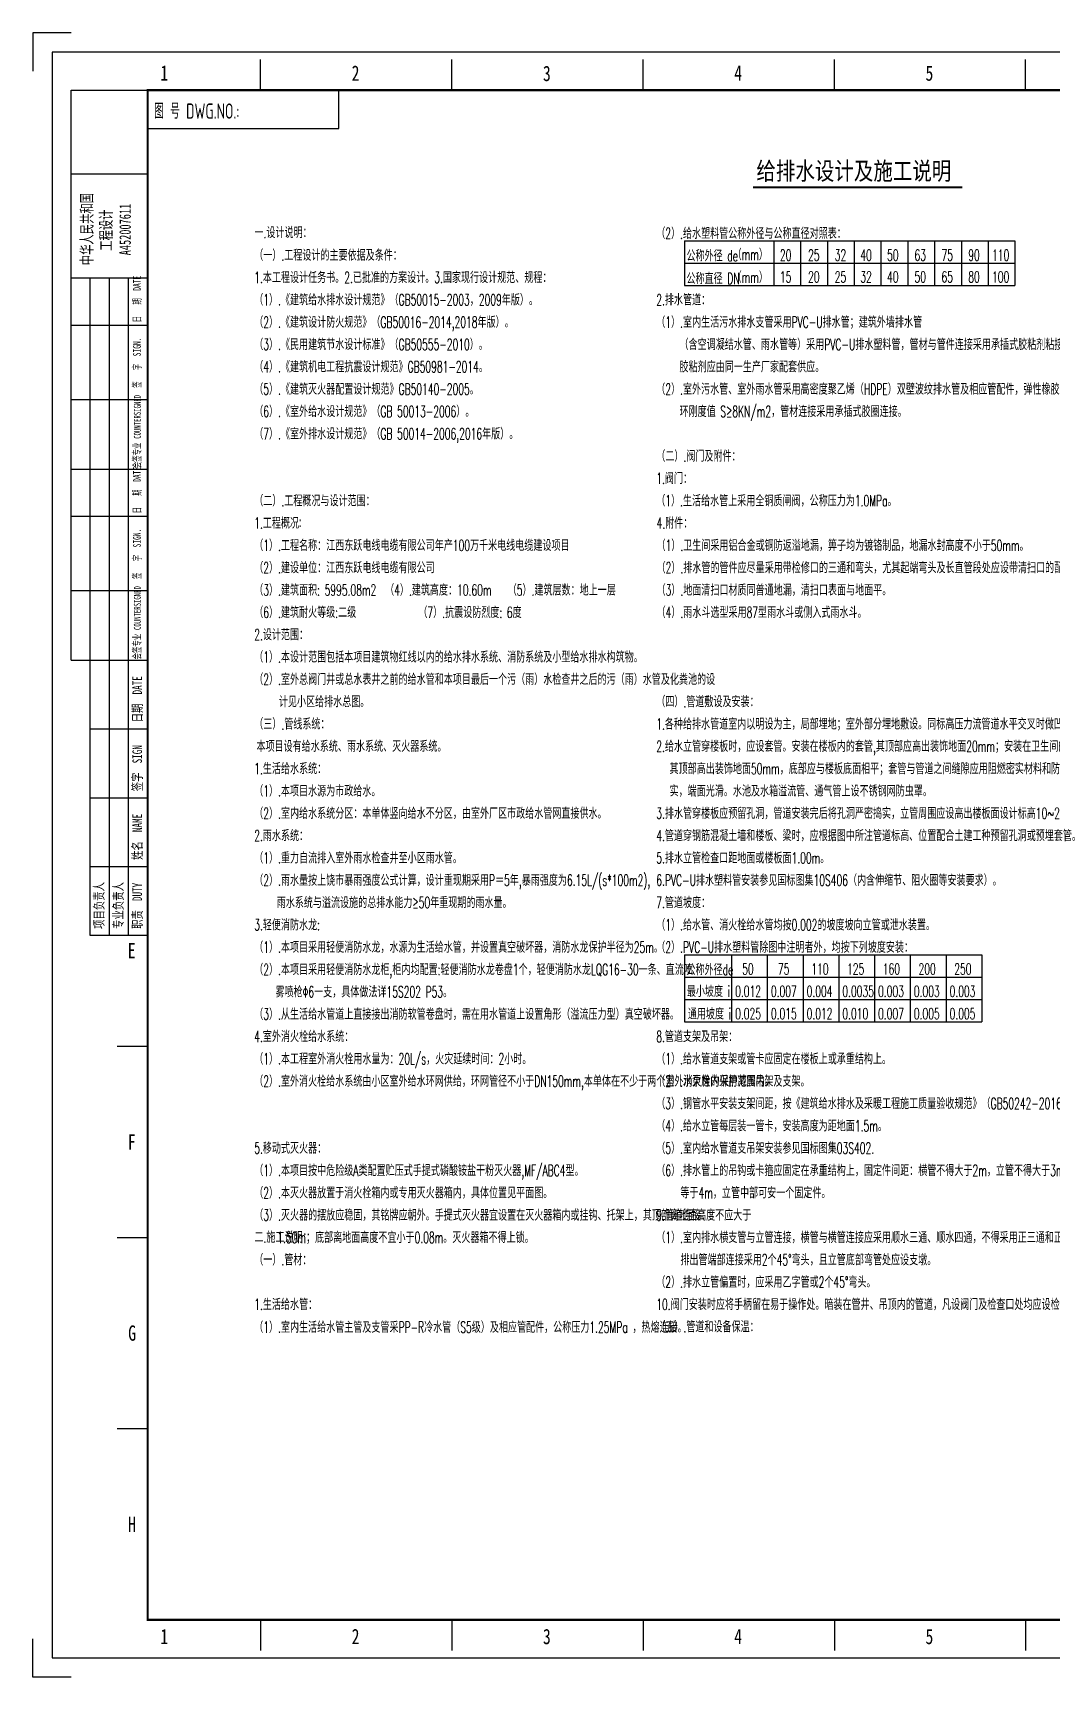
# Model space of a CAD drawing. Extents: x 7651907 to 8255021, y -2490714 to -1144618.
# Drawn here: x 7828465 to 7869493, y -2190209 to -2123923 of the extents above; entities that cross this region are included whole.
import ezdxf

# ---------------------------------------------------------------- set-up
doc = ezdxf.new("R2010")
doc.units = 0
doc.header["$LTSCALE"] = 1000
doc.linetypes.add('CONTINOUS', pattern=[0])
doc.layers.get('0').update_dxf_attribs({"linetype": 'CONTINUOUS'})
for name, color, linetype in [('PUB_TEXT', 7, 'CONTINUOUS'), ('图标', 4, 'CONTINUOUS'), ('电气文字', 7, 'CONTINUOUS'), ('给排水说明文字', 7, 'CONTINUOUS')]:
    doc.layers.add(name, color=color, linetype=linetype)
doc.styles.add('LYS1', font='romand.shx', dxfattribs={"width": 0.8, "bigfont": 'hztxt.shx'})
doc.styles.add('图框字体', font='simhei.ttf')
doc.styles.add('宋体', font='', dxfattribs={"width": 0.8})
doc.styles.add('电气', font='gbenor.shx', dxfattribs={"bigfont": 'gbcbig.shx'})
doc.styles.get('宋体').set_extended_font_data('SimSun')

# ---------------------------------------------------------------- blocks, each defined once
blk = doc.blocks.new('图角框')
at = {"layer": '图标'}
for color, points in [(0, [(-164.38, 55.97), (-166.87, 51.86), (-164.38, 53.52)]), (253, [(-163.17, 52.71), (-163.17, 55.02), (-161.31, 53.56), (-161.31, 53.16), (-160.34, 52.42), (-160.34, 53.91), (-164.38, 57.37), (-164.38, 51.77), (-160.34, 49.43), (-160.34, 51.21), (-161.31, 51.87), (-161.31, 51.48)]), (0, [(-166.41, 54.38), (-168.43, 52.79), (-167.57, 52.34)]), (251, [(-161.31, 53.16), (-161.31, 53.56), (-162.96, 52.57), (-162.67, 52.38)]), (0, [(-161.31, 51.87), (-161.65, 51.7), (-161.31, 51.48)]), (250, [(-165.2, 50.02), (-166.02, 49.61), (-165.2, 49.25), (-165.2, 49.25)]), (0, [(-165.2, 49.25), (-163.57, 50.03), (-164.38, 50.44), (-165.2, 50.02)]), (250, [(-163.13, 49.44), (-164.38, 48.9), (-163.13, 48.35)])]:
    blk.add_hatch(color=color, dxfattribs=at).paths.add_polyline_path(points)
h = blk.add_hatch(color=251, dxfattribs=at)
h.paths.add_polyline_path([(-164.38, 51.77), (-168.43, 49.43), (-164.38, 47.87), (-163.13, 48.35), (-164.38, 48.9), (-162.75, 49.61), (-161.52, 48.98), (-160.34, 49.43)])
h.paths.add_polyline_path([(-163.57, 50.03), (-165.2, 49.25), (-166.02, 49.61), (-164.38, 50.44)], flags=16)
h = blk.add_hatch(color=0, dxfattribs=at)
h.paths.add_polyline_path([(-161.31, 53.56), (-163.17, 55.02), (-163.17, 52.71), (-162.96, 52.57)])
h.paths.add_polyline_path([(-162.67, 52.38), (-161.69, 51.73), (-160.34, 52.42), (-161.31, 53.16)])
at = {"color": 250}
for p, q in [((-164.38, 57.37), (-168.43, 53.91)), ((-164.38, 51.77), (-164.38, 57.37)), ((-164.38, 57.37), (-160.34, 53.91)), ((-168.43, 52.79), (-168.43, 53.91)), ((-167.57, 52.34), (-168.43, 50.83)), ((-168.43, 49.43), (-164.38, 51.77)), ((-164.38, 51.77), (-160.34, 49.43)), ((-161.31, 53.56), (-163.17, 55.02)), ((-163.17, 55.02), (-163.17, 52.71)), ((-163.17, 52.71), (-161.31, 51.48)), ((-161.31, 53.56), (-162.96, 52.57)), ((-161.31, 53.16), (-162.67, 52.38)), ((-160.34, 52.42), (-161.69, 51.73)), ((-161.31, 51.87), (-161.65, 51.7)), ((-161.31, 53.56), (-161.31, 53.16)), ((-160.34, 52.42), (-161.31, 53.16)), ((-161.31, 51.87), (-160.34, 51.21)), ((-161.31, 51.87), (-161.31, 51.48)), ((-160.34, 53.91), (-160.34, 52.42)), ((-160.34, 52.42), (-160.34, 52.42)), ((-168.43, 49.43), (-168.43, 50.83)), ((-168.43, 49.43), (-164.38, 47.87)), ((-164.38, 50.44), (-166.02, 49.61)), ((-166.02, 49.61), (-165.2, 49.25)), ((-165.2, 49.25), (-163.57, 50.03)), ((-165.2, 49.25), (-165.2, 50.02)), ((-163.57, 50.03), (-164.38, 50.44)), ((-162.75, 49.61), (-164.38, 48.9)), ((-164.38, 48.9), (-163.13, 48.35)), ((-163.13, 48.35), (-164.38, 47.87)), ((-163.13, 48.35), (-163.13, 49.44)), ((-161.52, 48.98), (-162.75, 49.61)), ((-160.34, 49.43), (-161.52, 48.98)), ((-160.34, 51.21), (-160.34, 49.43))]:
    blk.add_line(p, q, dxfattribs=at)
for p, q in [((-65.01, 60), (-65.01, 10.01)), ((0, 45.05), (-180, 45.05)), ((-161.97, 45.05), (-161.97, 10.01)), ((-148.94, 10.01), (-148.94, 45.05)), ((-133.93, 45.05), (-133.93, 10.01)), ((-121.99, 45.05), (-121.99, 10.01)), ((-39.98, 45.05), (-39.98, 10.01)), ((-121.99, 38.05), (-180, 38.05)), ((0, 37.93), (-65.01, 37.93)), ((-121.99, 30.99), (-180, 30.99)), ((0, 31.19), (-65.01, 31.19)), ((-121.99, 24), (-180, 24)), ((0, 24.13), (-65.01, 24.26)), ((0, 17.07), (-180, 17.07)), ((-108, 17.01), (-108, 10.01)), ((-92.98, 17.01), (-92.98, 10.01)), ((-78.99, 17.01), (-78.99, 10.01)), ((-20.02, 17.07), (-20.02, 10.01)), ((0, 10.01), (-180, 10.01))]:
    blk.add_line(p, q)
at = {"const_width": 0.6}
blk.add_lwpolyline([(-180, 60), (0, 60), (0, 0), (-180, 0)], close=True, dxfattribs=at)
at = {"color": 250}
for points in [[(-164.38, 55.97), (-166.87, 51.86), (-164.38, 53.52)], [(-167.57, 52.34), (-166.41, 54.38), (-168.43, 52.79), (-167.57, 52.34)]]:
    blk.add_lwpolyline(points, dxfattribs=at)
blk.add_lwpolyline([(-165.2, 50.03), (-166.02, 49.61), (-165.2, 49.25)], close=True, dxfattribs=at)
at = {"attachment_point": 1, "style": '图框字体'}
for s, insert, char_height, width in [('{\\fMicrosoft YaHei|b0|i0|c134|p34;\\W0.8;智 诚 建 科 设 计 有 限 公 司\\P\\fSwis721 BT|b0|i0|c0|p34;\\H0.75x;ZHI CHENG ARCH \\fMicrosoft YaHei|b0|i0|c134|p34;\\W0.75; DESIGN Co.LTD}', (-147.65, 57.81), 4, 80.7696), ('{\\fFangSong|b0|i0|c134|p49;\\W0.75;职责\\Fromans|c134;\\H0.83333x;\\W0.6; DUTY}', (-178.62, 42.98), 3, 14.1204), ('{\\fFangSong|b0|i0|c134|p49;\\W0.75;姓名\\Fromans|c134;\\H0.83333x;\\W0.6;NAME}', (-161.6, 43.25), 3, 12.3126), ('{\\fFangSong|b0|i0|c134|p49;\\W0.75;签名\\Fromans|c134;\\H0.83333x;\\W0.6; SIGN.}', (-147.76, 43.19), 3, 13.5069), ('{\\fFangSong|b0|i0|c134|p49;\\W0.75;日期\\Fromans|c134;\\H0.83333x;\\W0.6;DATE}', (-133.23, 43.06), 3, 11.7275), ('{\\fFangSong|b0|i0|c134|p49;\\W0.75;主项名称\\Fromans|c134;\\H0.83333x;\\W0.6;SECTION}', (-64.12, 43.28), 3, 32.7737), ('{\\fFangSong|b0|i0|c134|p49;\\W0.75;设计\\Fromans|c134;\\H0.83333x;\\W0.6; DECN.}', (-178.64, 36.17), 3, 15.1709), ('{\\fFangSong|b0|i0|c134|p49;\\W0.75;设计阶段\\Fromans|c134;\\H0.83333x;\\W0.6;STAGE}', (-64.12, 36.54), 3, 32.7737), ('{\\fFangSong|b0|i0|c134|p49;\\W0.75;校核 \\Fromans|c134;\\H0.83333x;\\W0.6;CHK.}', (-178.66, 29.29), 3, 15.1011), ('{\\fFangSong|b0|i0|c134|p49;\\W0.75;工程号  \\Fromans|c134;\\H0.83333x;\\W0.6;PROJ NO.}', (-64.12, 29.56), 3, 32.7737), ('{\\fFangSong|b0|i0|c134|p49;\\W0.75;审核 \\Fromans|c134;\\H0.83333x;\\W0.6;APPR.}', (-178.6, 22.28), 3, 15.1004), ('{\\fFangSong|b0|i0|c134|p49;\\W0.75;图  号  \\Fromans|c134;\\H0.83333x;\\W0.6;DWG NO.}', (-64.12, 22.42), 3, 32.7737), ('{\\fFangSong|b0|i0|c134|p49;\\W0.75;审定 \\Fromans|c134;\\H0.83333x;\\W0.6;F.APPR.}', (-178.69, 15.39), 3, 16.7268), ('{\\fFangSong|b0|i0|c134|p49;\\W0.75;第   张 \\Fromans|c134;\\H0.83333x;\\W0.6;SHT.NO.}', (-64.22, 15.38), 3, 21.5167), ('{\\fFangSong|b0|i0|c134|p49;\\W0.75;共   张 \\Fromans|c134;\\H0.83333x;\\W0.6;TOT.}', (-38.07, 15.37), 3, 18.7702), ('{\\fFangSong|b0|i0|c134|p49;\\W0.75;版次\\Fromans|c134;\\H0.83333x;\\W0.6;REV.}', (-19.37, 15.47), 3, 13.6077), ('{\\fFangSong|b0|i0|c134|p49;\\W0.8;本文件产权\\fFangSong_GB2312|b0|i0|c134|p49;归智诚建科设计有限公司所\\fFangSong|b0|i0|c134|p49;有，未经本公司书面许可，不得以任何形式复制或泄露给第三方。\\P\\Fromans|c134;\\H0.83333x;\\W0.52;This drawing or document cannot be duplicated or disclosed to any third party in any form without prior written permission of \\Fromans|c0;ZHI CHENG ARCH \\Fromans|c134; DESIGN Co.LTD\\P\\H1.0634x; }', (-178.3, 9.39), 3, 189.5186)]:
    blk.add_mtext(s, dxfattribs=dict(at, insert=insert, char_height=char_height, width=width))
at = {"char_height": 3, "attachment_point": 1, "line_spacing_factor": 0.8, "style": '图框字体'}
for s, insert, width in [('{\\fFangSong|b0|i0|c134|p49;\\W1.0722; \\W0.75;专 业\\P\\Fromans|c134;\\H0.83333x;\\W0.29166; \\W0.6;SPECIALTY}', (-121.38, 17.11), 12.4582), ('{\\fFangSong|b0|i0|c134|p49;\\W0.47578; \\W0.75;比例\\P\\Fromans|c134;\\H0.83333x;\\W0.2479; \\W0.6;SCALE}', (-90.21, 17), 7.6681)]:
    blk.add_mtext(s, dxfattribs=dict(at, insert=insert, width=width))
blk = doc.blocks.new('会签栏')
at = {"color": 0}
for p, q in [((-20.02, -149.07), (-20.02, 0)), ((-20.02, 0), (0, 0)), ((0, -221.07), (0, 0)), ((-20.02, -21.88), (0, -21.88)), ((-20.02, -49.09), (0, -49.09)), ((-15.02, -221.07), (-15.02, -49.09)), ((-10.01, -221.07), (-10.01, -49.09)), ((-5.01, -221.07), (-5.01, -49.09)), ((-20.02, -61.41), (0, -61.41)), ((-20.02, -80.86), (0, -80.86)), ((-20.02, -99.08), (0, -99.08)), ((-20.02, -111.4), (0, -111.4)), ((-20.02, -130.84), (0, -130.84)), ((-20.02, -149.07), (0, -149.07)), ((-15.02, -167.04), (0, -167.04)), ((-15.02, -185.07), (0, -185.07)), ((-15.02, -203.04), (0, -203.04)), ((0, -221.07), (-15.02, -221.07))]:
    blk.add_line(p, q, dxfattribs=at)
at = {"attachment_point": 1, "rotation": 90, "style": '图框字体'}
for s, insert, char_height, width in [('{\\fFangSong|b0|i0|c134|p49;\\W2.8371; \\W0.66;中华人民共和国\\P{\\W3.37845; }  工程设计\\P{\\W1.47314; }    A452007611}', (-17.41, -51.56), 3, 31.7979), ('{\\fFangSong|b0|i0|c134|p49;\\W0.6;日   期  DATE}', (-3.8, -60.69), 2, 13.4573), ('{\\fFangSong|b0|i0|c134|p49;\\W0.6;签   字  SIGN.}', (-3.8, -77.83), 2, 13.4573), ('{\\fFangSong|b0|i0|c134|p49;\\W0.6;会签专业 \\H0.9x;COUNTERSIGNED}', (-3.8, -98.86), 2, 18.2246), ('{\\fFangSong|b0|i0|c134|p49;\\W0.6;日   期  DATE}', (-3.8, -110.68), 2, 13.4573), ('{\\fFangSong|b0|i0|c134|p49;\\W0.6;签   字  SIGN.}', (-3.8, -127.82), 2, 13.4573), ('{\\fFangSong|b0|i0|c134|p49;\\W0.6;会签专业 \\H0.9x;COUNTERSIGNED}', (-3.8, -148.85), 2, 18.2246), ('{\\fFangSong|b0|i0|c134|p49;\\W0.7;日期  DATE}', (-3.98, -165.29), 2.5, 16.8773), ('{\\fFangSong|b0|i0|c134|p49;\\W0.7;签字  SIGN}', (-3.98, -183.32), 2.5, 16.8773), ('{\\fFangSong|b0|i0|c134|p49;\\W0.7;姓名  NAME}', (-3.98, -201.29), 2.5, 16.8773), ('{\\fFangSong|b0|i0|c134|p49;\\W0.7;项目负责人}', (-13.99, -219.32), 2.5, 16.8773), ('{\\fFangSong|b0|i0|c134|p49;\\W0.7;专业负责人}', (-8.98, -219.32), 2.5, 16.8773), ('{\\fFangSong|b0|i0|c134|p49;\\W0.7;职责  DUTY}', (-3.98, -219.32), 2.5, 16.8773)]:
    blk.add_mtext(s, dxfattribs=dict(at, insert=insert, char_height=char_height, width=width))
blk = doc.blocks.new('图号栏')
at = {"color": 0}
blk.add_lwpolyline([(0, -10), (50, -10), (50, 0), (0, 0)], close=True, dxfattribs=at)
at = {"layer": '电气文字', "style": '电气', "width": 0.75}
blk.add_text('图 号 DWG.NO.: ', height=4, dxfattribs=at).set_placement((1.69, -7.45))
blk = doc.blocks.new('A2-H')
at = {"color": 0}
for p, q in [((54.5, 410), (54.5, 418)), ((104.5, 410), (104.5, 418)), ((154.5, 410), (154.5, 418)), ((204.5, 410), (204.5, 418)), ((254.5, 410), (254.5, 418)), ((354.5, 410), (354.5, 418)), ((404.5, 410), (404.5, 418)), ((454.5, 410), (454.5, 418)), ((504.5, 410), (504.5, 418)), ((554.5, 410), (554.5, 418)), ((592, 360), (583.96, 360)), ((592, 310), (583.96, 310)), ((592, 260), (583.96, 260)), ((17, 160), (25, 160)), ((592, 160), (584, 160)), ((17, 110), (25, 110)), ((592, 110), (584, 110)), ((17, 60), (25, 60)), ((592, 60), (584, 60)), ((54.5, 10), (54.5, 2)), ((104.5, 10), (104.5, 2)), ((154.5, 10), (154.5, 2)), ((204.5, 10), (204.5, 2)), ((254.5, 10), (254.5, 2)), ((354.5, 10), (354.5, 2)), ((404.5, 10), (404.5, 2)), ((454.5, 10), (454.5, 2)), ((504.5, 10), (504.5, 2)), ((554.5, 10), (554.5, 2))]:
    blk.add_line(p, q, dxfattribs=at)
for points in [[(5, 425), (-5, 425), (-5, 415)], [(589, 425), (599, 425), (599, 415)], [(5, -5), (-5, -5), (-5, 5)], [(589, -5), (599, -5), (599, 5)]]:
    blk.add_lwpolyline(points, dxfattribs=at)
blk.add_lwpolyline([(0, 0), (594, 0), (594, 420), (0, 420)], close=True, dxfattribs=at)
at = {"color": 0, "const_width": 0.4}
for points in [[(304.5, 405), (304.5, 418)], [(592, 210), (579, 210)], [(304.5, 15), (304.5, 2)]]:
    blk.add_lwpolyline(points, dxfattribs=at)
at = {"color": 0, "const_width": 0.6}
blk.add_lwpolyline([(25, 10), (584, 10), (584, 410), (25, 410)], close=True, dxfattribs=at)
at = {"color": 0}
for name, p in [('会签栏', (25, 410)), ('图号栏', (25, 410)), ('图角框', (584, 10))]:
    blk.add_blockref(name, p, dxfattribs=at)
at = {"style": '图框字体', "width": 0.75}
for s, p in [('1', (28.32, 412.51)), ('2', (78.32, 412.47)), ('3', (128.32, 412.4)), ('4', (178.32, 412.51)), ('5', (228.32, 412.49)), ('6', (278.32, 412.42)), ('7', (328.64, 412.42)), ('8', (378.64, 412.29)), ('9', (428.64, 412.26)), ('10', (475.03, 412.22)), ('11', (525.03, 412.35)), ('12', (578.08, 412.31)), ('A', (587.01, 383.17)), ('B', (587.01, 333.17)), ('C', (587.01, 283.17)), ('D', (587.01, 233.17)), ('E', (19.79, 182.98)), ('E', (587.01, 182.98)), ('F', (19.81, 132.98)), ('F', (587.01, 132.98)), ('G', (19.91, 82.98)), ('G', (587.01, 82.98)), ('H', (19.88, 32.98)), ('H', (587.01, 32.98)), ('1', (28.32, 3.62)), ('2', (78.32, 3.62)), ('3', (128.32, 3.62)), ('4', (178.32, 3.62)), ('5', (228.32, 3.62)), ('6', (278.32, 3.62)), ('7', (328.64, 3.78)), ('8', (378.64, 3.78)), ('9', (428.64, 3.78)), ('10', (475.03, 3.78)), ('11', (525.03, 3.78)), ('12', (578.08, 3.78))]:
    blk.add_text(s, height=4, dxfattribs=at).set_placement(p)
at = {"insert": (565.13, -1.55), "char_height": 3, "width": 23.1081, "attachment_point": 1, "style": '图框字体'}
blk.add_mtext('{\\fFangSong|b0|i0|c134|p49;\\W0.75;A2（594×420）}', dxfattribs=at)

msp = doc.modelspace()

# ---------------------------------------------------------------- linework, layer by layer
at = {"layer": 'PUB_TEXT', "linetype": 'CONTINOUS', "const_width": 90}
msp.add_lwpolyline([(7857487, -2130149.6), (7865911.2, -2130149.6)], dxfattribs=at)
at = {"layer": '给排水说明文字'}
for p, q in [((7854717.2, -2132304.9), (7868037.2, -2132304.9)), ((7854717.2, -2132304.9), (7854717.2, -2134104.9)), ((7858317.2, -2132304.9), (7858317.2, -2134104.9)), ((7859397.2, -2132304.9), (7859397.2, -2134104.9)), ((7860477.2, -2132304.9), (7860477.2, -2134104.9)), ((7861557.2, -2132304.9), (7861557.2, -2134104.9)), ((7862637.2, -2132304.9), (7862637.2, -2134104.9)), ((7862637.2, -2132304.9), (7862637.2, -2134104.9)), ((7863717.2, -2132304.9), (7863717.2, -2134104.9)), ((7864797.2, -2132304.9), (7864797.2, -2134104.9)), ((7865877.2, -2132304.9), (7865877.2, -2134104.9)), ((7866957.2, -2132304.9), (7866957.2, -2134104.9)), ((7866957.2, -2132304.9), (7866957.2, -2134104.9)), ((7868037.2, -2132304.9), (7868037.2, -2134104.9)), ((7854717.2, -2133204.9), (7868037.2, -2133204.9)), ((7854717.2, -2134104.9), (7868037.2, -2134104.9)), ((7854717.2, -2161085.9), (7866697.9, -2161085.9)), ((7854717.2, -2161085.9), (7854717.2, -2163785.9)), ((7856617.9, -2161085.9), (7856617.9, -2163785.9)), ((7856617.9, -2161105.7), (7856617.9, -2163805.7)), ((7858057.9, -2161085.9), (7858057.9, -2163785.9)), ((7859497.9, -2161085.9), (7859497.9, -2163785.9)), ((7860937.9, -2161085.9), (7860937.9, -2163785.9)), ((7862377.9, -2161085.9), (7862377.9, -2163785.9)), ((7863817.9, -2161085.9), (7863817.9, -2163785.9)), ((7865257.9, -2161085.9), (7865257.9, -2163785.9)), ((7866697.9, -2161085.9), (7866697.9, -2163785.9)), ((7854717.2, -2161985.9), (7866697.9, -2161985.9)), ((7854717.2, -2162885.9), (7866697.9, -2162885.9)), ((7854717.2, -2163785.9), (7866697.9, -2163785.9))]:
    msp.add_line(p, q, dxfattribs=at)

# ---------------------------------------------------------------- block references
at = {"color": 0, "xscale": 154.154, "yscale": 154.154, "zscale": 154.154}
msp.add_blockref('A2-H', (7829235.7, -2189438), dxfattribs=at)

# ---------------------------------------------------------------- texts
at = {"layer": 'PUB_TEXT', "style": '宋体', "width": 0.8}
msp.add_text('给排水设计及施工说明', height=720, dxfattribs=at).set_placement((7857616.2, -2129848.4))
at = {"layer": '给排水说明文字', "style": 'LYS1', "width": 0.6}
for s, p in [('一.设计说明：', (7837393.4, -2132196.8)), ('（2）.给水塑料管公称外径与公称直径对照表：', (7853583.9, -2132227.4)), ('（一）.工程设计的主要依据及条件：', (7837383.9, -2133108.4)), ('公称外径 de', (7854801.2, -2133130.3)), ('（mm）', (7856659.1, -2133081.1)), ('20', (7858565.4, -2133105.8)), ('25', (7859701, -2133105.8)), ('32', (7860774.3, -2133105.8)), ('40', (7861807.2, -2133105.8)), ('50', (7862883.7, -2133105.8)), ('63', (7863987.5, -2133105.8)), ('75', (7865075.3, -2133105.8)), ('90', (7866155.3, -2133105.8)), ('110', (7867113.2, -2133105.8)), ('1.本工程设计任务书。2.已批准的方案设计。3.国家现行设计规范、规程：', (7837383.9, -2134008.4)), ('公称直径 DN', (7854801.2, -2134050.1)), ('（mm）', (7856659.1, -2134000.9)), ('15', (7858565.4, -2133986)), ('20', (7859701, -2133986)), ('25', (7860774.3, -2133986)), ('32', (7861807.2, -2133986)), ('40', (7862883.7, -2133986)), ('50', (7863987.5, -2133986)), ('65', (7865075.3, -2133986)), ('80', (7866155.3, -2133986)), ('100', (7867113.2, -2133986)), ('（1）.《建筑给水排水设计规范》（GB50015-2003，2009年版）。', (7837383.9, -2134908.4)), ('2.排水管道：', (7853583.9, -2134908.4)), ('（2）.《建筑设计防火规范》（GB50016-2014,2018年版）。', (7837383.9, -2135808.4)), ('（1）.室内生活污水排水支管采用PVC-U排水管；建筑外墙排水管', (7853583.9, -2135808.4)), ('（3）.《民用建筑节水设计标准》（GB50555-2010）。', (7837383.9, -2136708.4)), ('（含空调凝结水管、雨水管等）采用PVC-U排水塑料管，管材与管件连接采用承插式胶粘剂粘接，管材、管件及', (7854519.9, -2136708.4)), ('（4）.《建筑机电工程抗震设计规范》GB50981-2014。', (7837383.9, -2137608.4)), ('胶粘剂应由同一生产厂家配套供应。', (7854519.9, -2137608.4)), ('（5）.《建筑灭火器配置设计规范》GB50140-2005。', (7837383.9, -2138508.4)), ('（2）.室外污水管、室外雨水管采用高密度聚乙烯（HDPE）双壁波纹排水管及相应管配件，弹性橡胶密封圈柔性接口,', (7853583.9, -2138508.4)), ('（6）.《室外给水设计规范》（GB 50013-2006）。', (7837383.9, -2139408.4)), ('环刚度值 S≥8KN/m2，管材连接采用承插式胶圈连接。', (7854519.9, -2139408.4)), ('（7）.《室外排水设计规范》（GB 50014-2006,2016年版）。', (7837383.9, -2140308.4)), ('（二）.阀门及附件：', (7853583.9, -2141208.4)), ('1.阀门：', (7853583.9, -2142108.4)), ('（二）.工程概况与设计范围：', (7837383.9, -2143008.4)), ('（1）.生活给水管上采用全铜质闸阀，公称压力为1.0MPa。', (7853583.9, -2143008.4)), ('1.工程概况∶', (7837383.9, -2143908.4)), ('4.附件：', (7853594.4, -2143908.8)), ('（1）.工程名称：江西东跃电线电缆有限公司年产100万千米电线电缆建设项目', (7837383.9, -2144808.4)), ('（1）.卫生间采用铝合金或铜防返溢地漏，箅子均为镀铬制品，地漏水封高度不小于50mm。', (7853594.4, -2144808.8)), ('（2）.建设单位：江西东跃电线电缆有限公司', (7837383.9, -2145708.4)), ('（2）.排水管的管件应尽量采用带检修口的三通和弯头，尤其起端弯头及长直管段处应设带清扫口的配件，所有存水弯均带检查口。', (7853594.4, -2145708.8)), ('（3）.建筑面积: 5995.08m2', (7837383.9, -2146608.4)), ('（4）.建筑高度：10.60m', (7842657.7, -2146608.4)), ('（5）.建筑层数：地上一层', (7847597.9, -2146608.4)), ('（3）.地面清扫口材质同普通地漏，清扫口表面与地面平。', (7853594.4, -2146608.8)), ('（6）.建筑耐火等级:二级', (7837383.9, -2147508.4)), ('（7）.抗震设防烈度: 6度', (7843997.6, -2147508.4)), ('（4）.雨水斗选型采用87型雨水斗或侧入式雨水斗。', (7853594.4, -2147508.8)), ('2.设计范围：', (7837383.9, -2148408.4)), ('（1）.本设计范围包括本项目建筑物红线以内的给水排水系统、消防系统及小型给水排水构筑物。', (7837383.9, -2149308.4)), ('（2）.室外总阀门井或总水表井之前的给水管和本项目最后一个污（雨）水检查井之后的污（雨）水管及化粪池的设', (7837383.9, -2150208.4)), ('计见小区给排水总图。', (7838375.6, -2151108.4)), ('（四）.管道敷设及安装：', (7853583.9, -2151108.4)), ('（三）.管线系统：', (7837383.9, -2152008.4)), ('1.各种给排水管道室内以明设为主，局部埋地；室外部分埋地敷设。同标高压力流管道水平交叉时做凹型弯通过。', (7853583.9, -2152008.4)), ('本项目设有给水系统、雨水系统、灭火器系统。', (7837473.7, -2152908.4)), ('2.给水立管穿楼板时，应设套管。安装在楼板内的套管,其顶部应高出装饰地面20mm；安装在卫生间的套管，', (7853583.9, -2152908.4)), ('1.生活给水系统：', (7837383.9, -2153808.4)), ('其顶部高出装饰地面50mm，底部应与楼板底面相平；套管与管道之间缝隙应用阻燃密实材料和防水油膏填', (7854119.6, -2153808.4)), ('（1）.本项目水源为市政给水。', (7837383.9, -2154708.4)), ('实，端面光滑。水池及水箱溢流管、通气管上设不锈钢网防虫罩。', (7854119.6, -2154708.4)), ('（2）.室内给水系统分区：本单体竖向给水不分区，由室外厂区市政给水管网直接供水。', (7837383.9, -2155608.4)), ('3.排水管穿楼板应预留孔洞，管道安装完后将孔洞严密捣实，立管周围应设高出楼板面设计标高10~20mm的阻水圈。', (7853583.9, -2155608.4)), ('2.雨水系统：', (7837383.9, -2156508.4)), ('4.管道穿钢筋混凝土墙和楼板、粱时，应根据图中所注管道标高、位置配合土建工种预留孔洞或预埋套管。', (7853583.9, -2156508.4)), ('（1）.重力自流排入室外雨水检查井至小区雨水管。', (7837383.9, -2157408.4)), ('5.排水立管检查口距地面或楼板面1.00m。', (7853583.9, -2157408.4)), ('（2）.雨水量按上饶市暴雨强度公式计算，设计重现期采用P＝5年,暴雨强度为6.15L/(s*100m2),', (7837383.9, -2158308.4)), ('6.PVC-U排水塑料管安装参见国标图集10S406（内含伸缩节、阻火圈等安装要求）。', (7853583.9, -2158308.4)), ('雨水系统与溢流设施的总排水能力≥50年重现期的雨水量。', (7838289.2, -2159208.4)), ('7.管道坡度：', (7853583.9, -2159208.4)), ('（1）.给水管、消火栓给水管均按0.002的坡度坡向立管或泄水装置。', (7853583.9, -2160108.4)), ('（2）.PVC-U排水塑料管除图中注明者外，均按下列坡度安装：', (7853583.9, -2161008.4)), ('公称外径de', (7854801.2, -2161911.3)), ('50', (7857045.6, -2161886.7)), ('75', (7858485.6, -2161886.7)), ('110', (7859831.1, -2161886.7)), ('125', (7861271.1, -2161886.7)), ('160', (7862711.1, -2161886.7)), ('200', (7864151.1, -2161886.7)), ('250', (7865591.1, -2161886.7)), ('最小坡度 i', (7854815.9, -2162786.4)), ('0.012', (7856762.1, -2162786.7)), ('0.007', (7858202.1, -2162786.7)), ('0.004', (7859642.1, -2162786.7)), ('0.0035', (7861082.1, -2162786.7)), ('0.003', (7862522.1, -2162786.7)), ('0.003', (7863962.1, -2162786.7)), ('0.003', (7865402.1, -2162786.7)), ('通用坡度 i', (7854855.3, -2163696.5)), ('0.025', (7856762.1, -2163686.7)), ('0.015', (7858202.1, -2163686.7)), ('0.012', (7859642.1, -2163686.7)), ('0.010', (7861082.1, -2163686.7)), ('0.007', (7862522.1, -2163686.7)), ('0.005', (7863962.1, -2163686.7)), ('0.005', (7865402.1, -2163686.7)), ('8.管道支架及吊架：', (7853583.9, -2164608.4)), ('（1）.给水管道支架或管卡应固定在楼板上或承重结构上。', (7853583.9, -2165508.4)), ('（2）.水泵房内采用减震吊架及支架。', (7853583.9, -2166408.4)), ('（3）.钢管水平安装支架间距，按《建筑给水排水及采暖工程施工质量验收规范》（GB50242-2016）之规定施工。', (7853583.9, -2167308.4)), ('（4）.给水立管每层装一管卡，安装高度为距地面1.5m。 ', (7853583.9, -2168208.4)), ('5.移动式灭火器：', (7837383.9, -2169108.4)), ('（5）.室内给水管道支吊架安装参见国标图集03S402. ', (7853583.9, -2169108.4)), ('（1）.本项目按中危险级A类配置贮压式手提式磷酸铵盐干粉灭火器,MF/ABC4型。', (7837383.9, -2170008.4)), ('（6）.排水管上的吊钩或卡箍应固定在承重结构上，固定件间距：横管不得大于2m，立管不得大于3m。层高小于或', (7853583.9, -2170008.4)), ('（2）.本灭火器放置于消火栓箱内或专用灭火器箱内，具体位置见平面图。', (7837383.9, -2170908.4)), ('等于4m，立管中部可安一个固定件。', (7854556.5, -2170908.4)), ('（3）.灭火器的摆放应稳固，其铭牌应朝外。手提式灭火器宜设置在灭火器箱内或挂钩、托架上，其顶部离地面高度不应大于', (7837383.9, -2171808.4)), ('9.管道连接：', (7853583.9, -2171808.4)), ('二.施工说明：', (7837393.4, -2172696.8)), ('1.50m；底部离地面高度不宜小于0.08m。灭火器箱不得上锁。 ', (7838312.7, -2172708.4)), ('（1）.室内排水横支管与立管连接，横管与横管连接应采用顺水三通、顺水四通，不得采用正三通和正四通。排水立管与', (7853583.9, -2172708.4)), ('（一）.管材：', (7837383.9, -2173608.4)), ('排出管端部连接采用2个45%%D弯头，且立管底部弯管处应设支墩。', (7854556.5, -2173608.4)), ('（2）.排水立管偏置时，应采用乙字管或2个45%%D弯头。', (7853583.9, -2174508.4)), ('1.生活给水管：', (7837383.9, -2175408.4)), ('10.阀门安装时应将手柄留在易于操作处。暗装在管井、吊顶内的管道，凡设阀门及检查口处均应设检修门、检修门做法详水施图。', (7853583.9, -2175408.4)), ('（1）.室内生活给水管主管及支管采PP-R冷水管（S5级）及相应管配件，公称压力1.25MPa ，热熔连接。', (7837383.9, -2176327.4)), ('（五）.管道和设备保温：', (7853583.9, -2176308.4))]:
    msp.add_text(s, height=450, dxfattribs=at).set_placement(p)
at = {"layer": '给排水说明文字', "color": 1, "style": 'LYS1', "width": 0.6}
for s, p in [('3.轻便消防水龙:', (7837383.9, -2160108.4)), ('（1）.本项目采用轻便消防水龙，水源为生活给水管，并设置真空破坏器，消防水龙保护半径为25m。', (7837383.9, -2161008.4)), ('（2）.本项目采用轻便消防水龙柜,柜内均配置:轻便消防水龙卷盘1个，轻便消防水龙LQG16-30一条、直流喷', (7837383.9, -2161908.4)), ('雾喷枪Φ6一支，具体做法详15S202 P53。', (7838240.9, -2162808.4)), ('（3）.从生活给水管道上直接接出消防软管卷盘时，需在用水管道上设置角形（溢流压力型）真空破坏器。', (7837383.9, -2163708.4)), ('4.室外消火栓给水系统：', (7837383.9, -2164608.4)), ('（1）.本工程室外消火栓用水量为：20L/s，火灾延续时间：2小时。', (7837383.9, -2165508.4)), ('（2）.室外消火栓给水系统由小区室外给水环网供给，环网管径不小于DN150mm,本单体在不少于两个室外消火栓的保护范围内。', (7837383.9, -2166408.4))]:
    msp.add_text(s, height=450, dxfattribs=at).set_placement(p)

doc.saveas('drawing.dxf')
